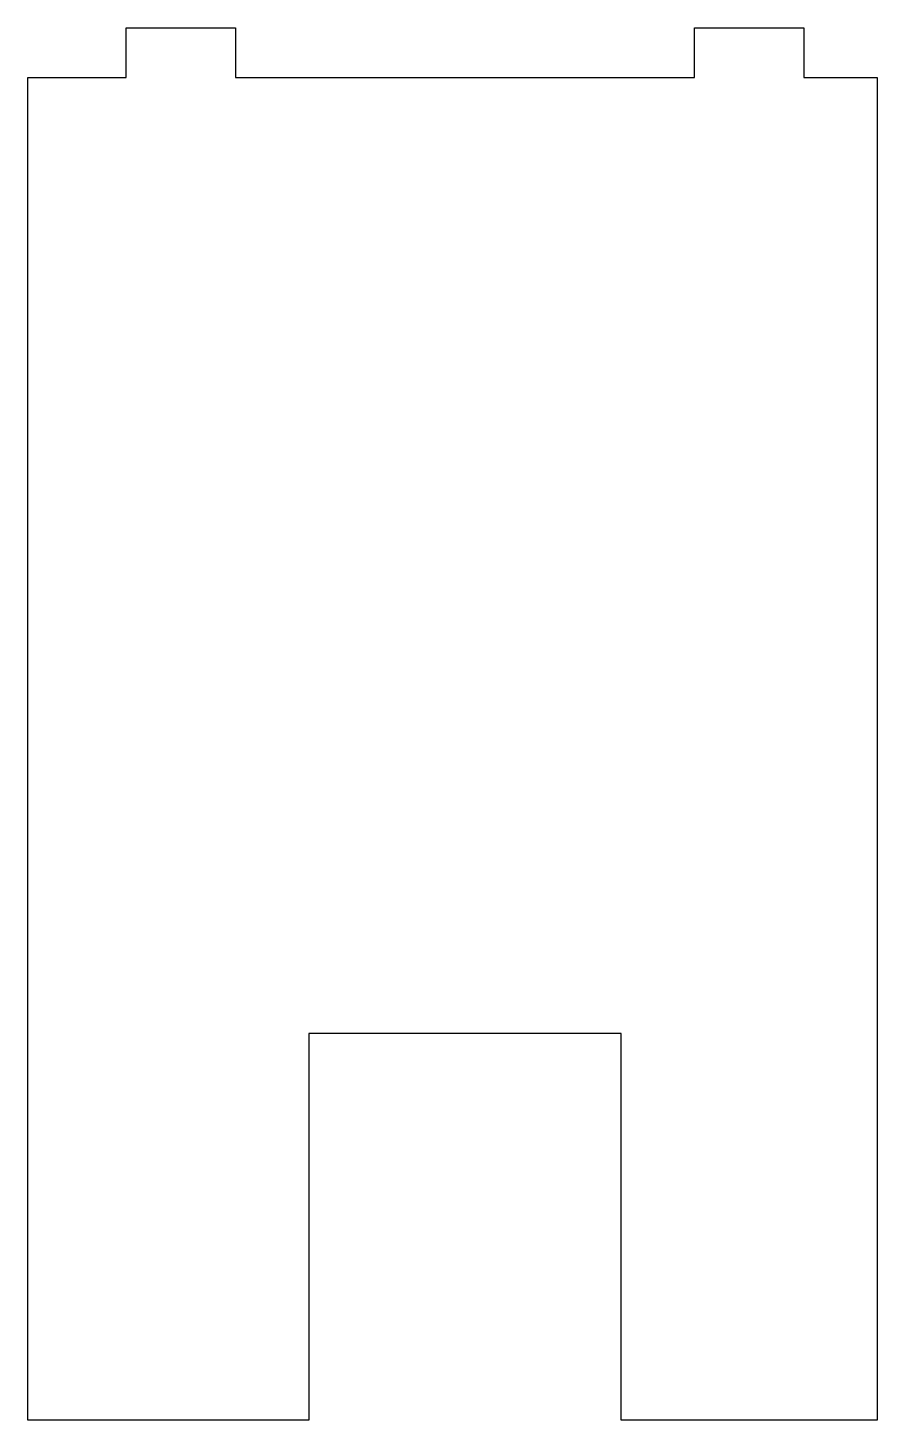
# Model space of a CAD drawing. Header units: millimetres. Extents: x -184.7 to -130.3, y -45.4 to 43.8.
import ezdxf

# ---------------------------------------------------------------- set-up
doc = ezdxf.new("R2010")
doc.units = ezdxf.units.MM
doc.layers.get('0').update_dxf_attribs({"linetype": 'CONTINUOUS'})

msp = doc.modelspace()

# ---------------------------------------------------------------- linework, layer by layer
msp.add_lwpolyline([(-130.341, 40.65), (-130.341, -45.425), (-146.741, -45.425), (-146.741, -20.65), (-166.741, -20.65), (-166.741, -45.425), (-184.74, -45.425), (-184.74, 40.65), (-178.44, 40.65), (-178.44, 43.825), (-171.44, 43.825), (-171.44, 40.65), (-142.041, 40.65), (-142.041, 43.825), (-135.041, 43.825), (-135.041, 40.65)], close=True)

doc.saveas('drawing.dxf')
